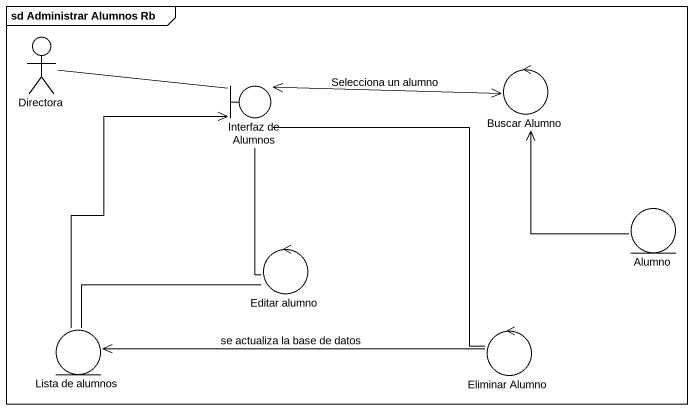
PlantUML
@startuml
mainframe sd Administrar Alumnos Rb
actor Directora
control "Buscar Alumno" as Buscar_Alumno
boundary "Interfaz de Alumnos" as Interfaz_de_Alumnos
entity Alumno
control "Editar alumno" as Editar_alumno
entity "Lista de alumnos" as Lista_de_alumnos
control "Eliminar Alumno" as Eliminar_Alumno
Interfaz_de_Alumnos -left- Directora
Interfaz_de_Alumnos <-right-> Buscar_Alumno : Selecciona un alumno
Alumno -up-> Buscar_Alumno
Editar_alumno -up- Interfaz_de_Alumnos
Editar_alumno -left- Lista_de_alumnos
Lista_de_alumnos -up-> Interfaz_de_Alumnos
Eliminar_Alumno -up- Interfaz_de_Alumnos
Eliminar_Alumno -left-> Lista_de_alumnos : se actualiza la base de datos
@enduml
